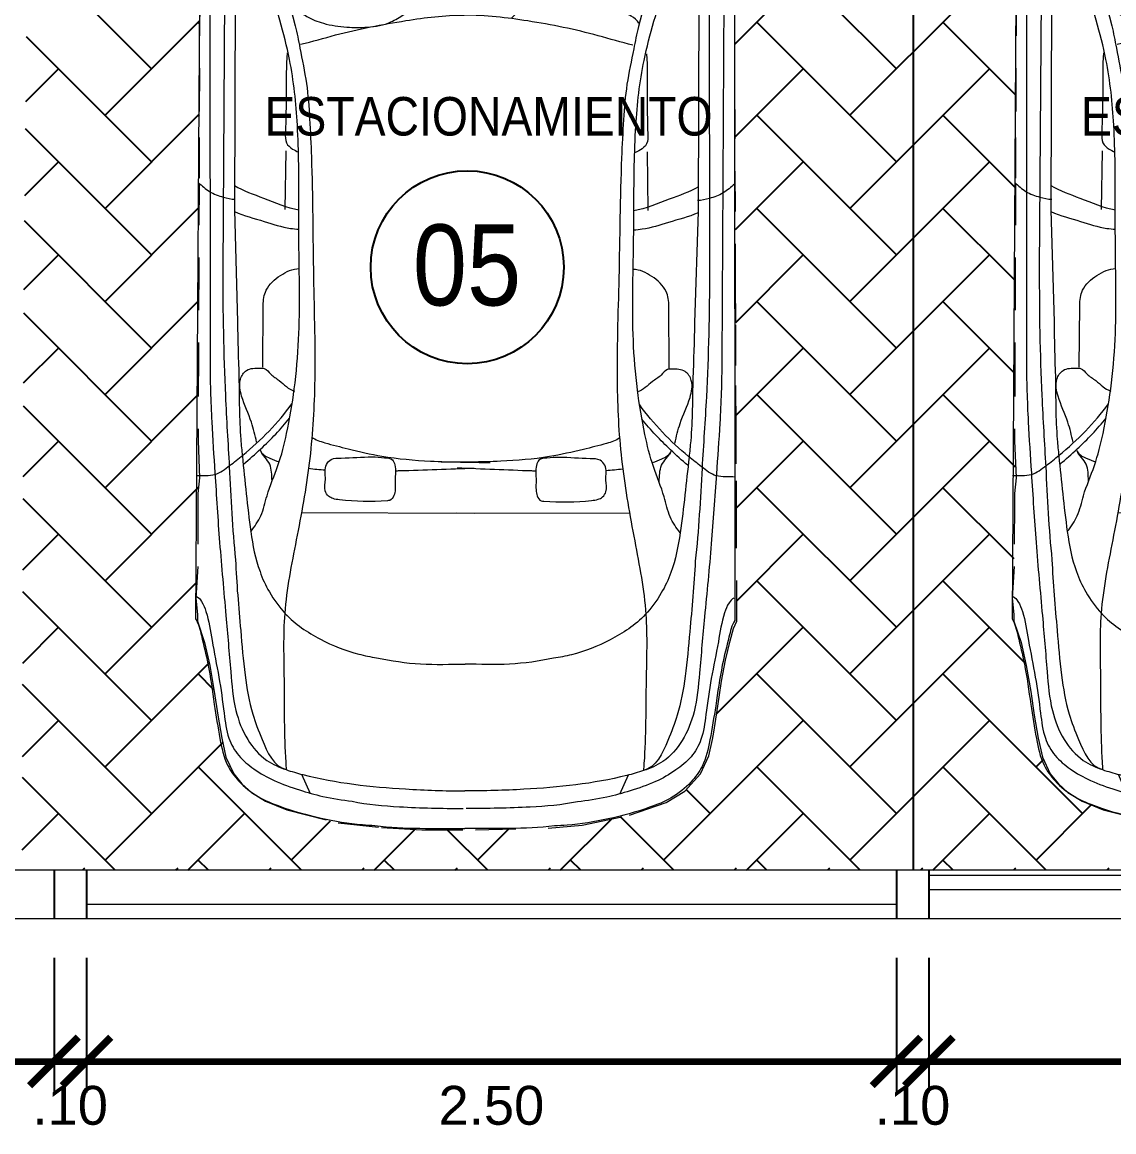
# Model space of a CAD drawing. Header units: millimetres. Extents: x 2204.1 to 2242.3, y 1175.1 to 1221.8.
# Drawn here: x 2224.195 to 2227.565, y 1188.831 to 1192.256 of the extents above; entities that cross this region are included whole.
import ezdxf
from ezdxf.enums import TextEntityAlignment as Align

# ---------------------------------------------------------------- set-up
doc = ezdxf.new("R2010")
doc.units = ezdxf.units.MM
doc.linetypes.add('HIDDEN2', pattern=[0.1875, 0.125, -0.0625])
for name, color, linetype, lineweight in [('01', 1, 'Continuous', 5), ('CLOSETS', 253, 'Continuous', 18), ('mobiliario', 2, 'Continuous', 18), ('pozos de luz', 4, 'Continuous', 5)]:
    doc.layers.add(name, color=color, linetype=linetype, lineweight=lineweight)
for name, color, linetype in [('04', 4, 'Continuous'), ('muros', 1, 'Continuous'), ('Textura LINEAS', 253, 'HIDDEN2')]:
    doc.layers.add(name, color=color, linetype=linetype)
doc.styles.add('ARVIM', font='framd.ttf', dxfattribs={"width": 0.9, "height": 0.2})
doc.styles.add('ROMAND', font='arial.ttf')
doc.dimstyles.new('ARVIM', dxfattribs={"dimscale": 0.12, "dimtxt": 1, "dimasz": 1.25, "dimexe": 0.8, "dimexo": 1, "dimtad": 2, "dimtih": 1, "dimtoh": 1, "dimzin": 4, "dimdsep": 46, "dimtxsty": 'ROMAND', "dimblk": 'ARCHTICK', "dimcen": 0, "dimdle": 1, "dimclrd": 1, "dimclre": 1, "dimclrt": 251, "dimadec": 0, "dimazin": 0, "dimtfac": 1, "dimtix": 1, "dimtmove": 0, "dimatfit": 3, "dimldrblk": 'ARCHTICK', "dimfxl": 1, "dimarcsym": 0})

# ---------------------------------------------------------------- blocks, each defined once
blk = doc.blocks.new('audi a4 p')
at = {"color": 0}
for p, q in [((-0.8495, 0.8592), (1.2533, 0.8665)), ((-0.864, 0.8261), (0.4209, 0.8224)), ((-0.8821, 0.7783), (0.1313, 0.7819)), ((-0.9255, 0.7452), (-0.0605, 0.7452)), ((-0.0605, 0.7452), (0.2978, 0.7341)), ((-1.2465, 0.7063), (-0.654, 0.5515)), ((0.4433, 0.6531), (0.2443, 0.6518)), ((-0.252, 0.5809), (-0.0633, 0.5835)), ((0.9108, 0.5278), (0.9108, -0.0304)), ((1.7514, 0.5246), (1.8134, 0.4971)), ((0.9108, -0.5278), (0.9108, 0.0304)), ((1.7514, -0.5246), (1.8134, -0.4971)), ((-1.2465, -0.7063), (-0.654, -0.5515)), ((-0.252, -0.5809), (-0.0633, -0.5835)), ((0.4433, -0.6531), (0.2443, -0.6518)), ((-0.9255, -0.7452), (-0.0605, -0.7452)), ((-0.0605, -0.7452), (0.2978, -0.7341)), ((-0.8821, -0.7783), (0.1313, -0.7819)), ((-0.864, -0.8261), (0.4209, -0.8224)), ((-0.8495, -0.8592), (1.2533, -0.8665))]:
    blk.add_line(p, q, dxfattribs=at)
for points, knots in [([(-0.1491, 0.8616), (-0.1389, 0.8499), (-0.1166, 0.8254), (-0.1026, 0.7842), (-0.0957, 0.7556), (-0.0959, 0.7427)], [1.808086, 1.808086, 1.808086, 1.808086, 2.918874, 4.131288, 5.10151, 5.10151, 5.10151, 5.10151]), ([(0.7927, 0.866), (0.791, 0.8458), (0.797, 0.8049), (0.7602, 0.7581), (0.6915, 0.6709), (0.6232, 0.6028), (0.5613, 0.5588)], [0, 0, 0, 0, 0.0597371, 0.1139981, 0.1672498, 0.3938869, 0.3938869, 0.3938869, 0.3938869]), ([(1.1815, 0.8634), (1.1847, 0.8567), (1.2004, 0.8437), (1.2477, 0.8252), (1.3308, 0.8133), (1.439, 0.7898), (1.5441, 0.7753), (1.6319, 0.7649), (1.6948, 0.7298), (1.7382, 0.6763), (1.776, 0.6104), (1.8014, 0.5342), (1.8258, 0.451), (1.8341, 0.3935), (1.838, 0.3618)], [0, 0, 0, 0, 0.0219205, 0.0572122, 0.1522539, 0.2718866, 0.3894011, 0.4710097, 0.5346344, 0.5986698, 0.6733118, 0.758696, 0.8351341, 0.9293726, 0.9293726, 0.9293726, 0.9293726]), ([(1.2533, 0.8665), (1.2693, 0.8564), (1.3191, 0.8448), (1.4094, 0.8219), (1.5212, 0.8071), (1.6299, 0.7894), (1.7168, 0.771), (1.7801, 0.7247), (1.8262, 0.6669), (1.8636, 0.5753), (1.894, 0.4633), (1.9118, 0.3601), (1.9146, 0.3017), (1.9155, 0.2882)], [0, 0, 0, 0, 0.056668, 0.14946, 0.28161, 0.392935, 0.481686, 0.542967, 0.622845, 0.69797, 0.833643, 0.965665, 1.00577, 1.00577, 1.00577, 1.00577]), ([(0.4209, 0.8224), (0.4872, 0.8222), (0.6083, 0.8179), (0.8036, 0.8042), (1.0114, 0.7909), (1.2243, 0.7703), (1.4042, 0.7547), (1.54, 0.7434), (1.6397, 0.7047), (1.708, 0.6461), (1.7367, 0.5787), (1.7779, 0.4319), (1.798, 0.2378), (1.8037, 0.0635), (1.8037, 0)], [0, 0, 0, 0, 0.198873, 0.363323, 0.587433, 0.823543, 1.004622, 1.129816, 1.230113, 1.320655, 1.388577, 1.443334, 1.771447, 1.958652, 1.958652, 1.958652, 1.958652]), ([(0.1313, 0.7819), (0.2661, 0.7819), (0.4773, 0.778), (0.7875, 0.7573), (0.9636, 0.7498), (1.0628, 0.7387)], [0, 0, 0, 0, 0.4042759, 0.6333827, 0.9326252, 0.9326252, 0.9326252, 0.9326252]), ([(0.9721, 0.6897), (0.9562, 0.6775), (0.9206, 0.6527), (0.8443, 0.6376), (0.7596, 0.5997), (0.644, 0.5716), (0.5088, 0.5488), (0.3031, 0.5312), (0.0626, 0.5395), (-0.1671, 0.5374), (-0.3629, 0.5435), (-0.5625, 0.5648), (-0.8317, 0.6525), (-1.0359, 0.7056), (-1.1563, 0.7374)], [0, 0, 0, 0, 0.05975, 0.126928, 0.230034, 0.336675, 0.482225, 0.641324, 0.954906, 1.203173, 1.330375, 1.542773, 1.802261, 2.175545, 2.175545, 2.175545, 2.175545]), ([(-0.1398, 0.7453), (-0.1223, 0.7165), (-0.0996, 0.6455), (-0.0685, 0.5775), (-0.0623, 0.5379)], [0, 0, 0, 0, 0.1000351, 0.2184418, 0.2184418, 0.2184418, 0.2184418]), ([(-0.0561, 0.745), (-0.0428, 0.7143), (-0.0272, 0.6537), (-0.0042, 0.5851), (-0.0005, 0.5472), (0, 0.538)], [0, 0, 0, 0, 2.528586, 4.711885, 5.408215, 5.408215, 5.408215, 5.408215]), ([(0.2978, 0.7341), (0.3572, 0.7339), (0.4833, 0.7274), (0.6276, 0.7286), (0.7927, 0.7108), (0.9345, 0.6972), (1.0594, 0.676), (1.1002, 0.6599)], [0, 0, 0, 0, 0.1783018, 0.3787173, 0.431954, 0.6762374, 0.8077184, 0.8077184, 0.8077184, 0.8077184]), ([(0.6843, 0.6718), (0.663, 0.677), (0.6122, 0.6887), (0.5499, 0.7196), (0.4887, 0.732), (0.4465, 0.7054), (0.4465, 0.6719), (0.4464, 0.6425), (0.4699, 0.6267), (0.4888, 0.5918), (0.5151, 0.5701), (0.5201, 0.551)], [0, 0, 0, 0, 0.0655106, 0.1550445, 0.2094604, 0.2438604, 0.287164, 0.3001388, 0.3275984, 0.3616951, 0.4200969, 0.4200969, 0.4200969, 0.4200969]), ([(0.7552, 0.7137), (0.7395, 0.6947), (0.693, 0.6434), (0.6428, 0.5939), (0.6076, 0.5661)], [0, 0, 0, 0, 1.868162, 5.271297, 5.271297, 5.271297, 5.271297]), ([(1.0628, 0.7387), (1.1386, 0.7357), (1.2624, 0.7234), (1.4276, 0.7099), (1.5478, 0.689), (1.6484, 0.6493), (1.7266, 0.6146), (1.7369, 0.5742)], [0, 0, 0, 0, 0.2277977, 0.3719478, 0.4996814, 0.5863441, 0.709615, 0.709615, 0.709615, 0.709615]), ([(0.2443, 0.6518), (0.2281, 0.6517), (0.1881, 0.6463), (0.1468, 0.5992), (0.1262, 0.5577), (0.1267, 0.5363)], [0, 0, 0, 0, 0.0486628, 0.1144515, 0.1777721, 0.1777721, 0.1777721, 0.1777721]), ([(0.7116, 0.6594), (0.7237, 0.6549), (0.736, 0.6315), (0.7446, 0.6091), (0.7479, 0.5992)], [0, 0, 0, 0, 0.983949, 1.771691, 1.771691, 1.771691, 1.771691]), ([(0.8083, 0.6219), (0.7905, 0.6234), (0.7521, 0.6214), (0.7277, 0.6524), (0.7116, 0.6594)], [0, 0, 0, 0, 0.0535488, 0.1060573, 0.1060573, 0.1060573, 0.1060573]), ([(1.1002, 0.6599), (1.1232, 0.6526), (1.1709, 0.629), (1.2528, 0.5714), (1.3203, 0.4695), (1.3613, 0.3665), (1.3735, 0.3037), (1.3765, 0.2843)], [0, 0, 0, 0, 0.0720749, 0.1581284, 0.2958089, 0.4262456, 0.4842292, 0.4842292, 0.4842292, 0.4842292]), ([(-0.654, 0.5515), (-0.6303, 0.5453), (-0.5683, 0.5342), (-0.4694, 0.5124), (-0.352, 0.5037), (-0.1449, 0.4936), (0.1408, 0.4931), (0.4689, 0.4808), (0.7523, 0.4976), (0.9949, 0.5425), (1.2253, 0.5883), (1.465, 0.5795), (1.6324, 0.5819), (1.7289, 0.5745), (1.7369, 0.5742)], [0, 0, 0, 0, 0.073325, 0.188896, 0.303039, 0.425821, 0.811242, 1.159737, 1.41058, 1.660623, 1.899627, 2.11145, 2.377727, 2.401703, 2.401703, 2.401703, 2.401703]), ([(-0.5666, 0.5771), (-0.5241, 0.5811), (-0.4371, 0.5785), (-0.3441, 0.5811), (-0.2767, 0.5835), (-0.2582, 0.561), (-0.2507, 0.5465), (-0.248, 0.5402)], [0, 0, 0, 0, 3.267856, 6.568708, 7.399663, 8.099385, 8.621705, 8.621705, 8.621705, 8.621705]), ([(-0.6654, 0.5528), (-0.6749, 0.5472), (-0.6928, 0.5238), (-0.7075, 0.4718), (-0.6961, 0.3601), (-0.6996, 0.2589), (-0.7009, 0.1651), (-0.687, 0.1489), (-0.6793, 0.1423)], [0, 0, 0, 0, 0.842998, 2.122875, 3.997599, 9.174838, 10.012722, 10.751336, 10.751336, 10.751336, 10.751336]), ([(-0.5943, 0.5339), (-0.6034, 0.4964), (-0.6368, 0.3857), (-0.6729, 0.205), (-0.6896, 0.0597), (-0.6896, -0.0089)], [0, 0, 0, 0, 0.1139079, 0.3411539, 0.543502, 0.543502, 0.543502, 0.543502]), ([(0.6677, 0.4949), (0.677, 0.4828), (0.6893, 0.4424), (0.7081, 0.3673), (0.7341, 0.2545), (0.7467, 0.1012), (0.7474, -0.0151), (0.7478, -0.079)], [0, 0, 0, 0, 0.0451009, 0.1211996, 0.2308505, 0.385263, 0.5739042, 0.5739042, 0.5739042, 0.5739042]), ([(0.731, 0.3011), (0.731, 0.334), (0.7358, 0.3761), (0.7345, 0.4305), (0.7624, 0.4556), (0.8001, 0.4473), (0.8355, 0.4559), (0.8582, 0.4423), (0.8669, 0.4245), (0.8749, 0.3609), (0.8757, 0.301), (0.8709, 0.2388), (0.8551, 0.2286), (0.8321, 0.2252), (0.7988, 0.2275), (0.7673, 0.2233), (0.735, 0.2342), (0.7335, 0.2669), (0.731, 0.2875), (0.731, 0.3011)], [0, 0, 0, 0, 0.0969044, 0.1295913, 0.1506192, 0.1985921, 0.2360698, 0.2557908, 0.2719711, 0.2929882, 0.44406, 0.4519132, 0.4720918, 0.4918599, 0.5228758, 0.5707096, 0.5892096, 0.6145759, 0.654681, 0.654681, 0.654681, 0.654681]), ([(1.838, 0.3618), (1.8481, 0.3119), (1.8577, 0.1924), (1.8602, 0.0731), (1.8602, 0.0046)], [0, 0, 0, 0, 0.1502861, 0.3522699, 0.3522699, 0.3522699, 0.3522699]), ([(1.3765, 0.2843), (1.3861, 0.2377), (1.4005, 0.143), (1.3966, 0.0476), (1.3959, 0)], [0, 0, 0, 0, 0.140379, 0.2808468, 0.2808468, 0.2808468, 0.2808468]), ([(0.7753, 0.2256), (0.7752, 0.2214), (0.7726, 0.1372), (0.7693, 0.0529), (0.7662, -0.0272)], [11.235438, 11.235438, 11.235438, 11.235438, 11.552536, 17.586883, 17.586883, 17.586883, 17.586883]), ([(0.6677, -0.4949), (0.677, -0.4828), (0.6893, -0.4424), (0.7081, -0.3673), (0.7341, -0.2545), (0.7467, -0.1012), (0.7474, 0.0151), (0.7478, 0.079)], [0, 0, 0, 0, 0.0451009, 0.1211996, 0.2308505, 0.385263, 0.5739042, 0.5739042, 0.5739042, 0.5739042]), ([(0.4209, -0.8224), (0.4872, -0.8222), (0.6083, -0.8179), (0.8036, -0.8042), (1.0114, -0.7909), (1.2243, -0.7703), (1.4042, -0.7547), (1.54, -0.7434), (1.6397, -0.7047), (1.708, -0.6461), (1.7367, -0.5787), (1.7779, -0.4319), (1.798, -0.2378), (1.8037, -0.0635), (1.8037, 0)], [0, 0, 0, 0, 0.198873, 0.363323, 0.587433, 0.823543, 1.004622, 1.129816, 1.230113, 1.320655, 1.388577, 1.443334, 1.771447, 1.958652, 1.958652, 1.958652, 1.958652]), ([(0.7753, -0.2256), (0.7752, -0.2214), (0.7726, -0.1372), (0.7693, -0.0529), (0.7662, 0.0272)], [11.235438, 11.235438, 11.235438, 11.235438, 11.552536, 17.586883, 17.586883, 17.586883, 17.586883]), ([(1.3765, -0.2843), (1.3861, -0.2377), (1.4005, -0.143), (1.3966, -0.0476), (1.3959, 0)], [0, 0, 0, 0, 0.140379, 0.2808468, 0.2808468, 0.2808468, 0.2808468]), ([(-0.5943, -0.5339), (-0.6034, -0.4964), (-0.637, -0.3858), (-0.6709, -0.2107), (-0.6896, -0.0716), (-0.6896, -0.0089)], [0, 0, 0, 0, 0.1139079, 0.3411539, 0.5260188, 0.5260188, 0.5260188, 0.5260188]), ([(1.838, -0.3618), (1.8481, -0.3119), (1.8577, -0.1924), (1.8602, -0.0731), (1.8602, -0.0046)], [0, 0, 0, 0, 0.1502861, 0.3522699, 0.3522699, 0.3522699, 0.3522699]), ([(-0.8237, -0.2885), (-0.8261, -0.3017), (-0.8143, -0.2291), (-0.7974, -0.2089), (-0.7717, -0.1732), (-0.7424, -0.1637), (-0.7108, -0.1695), (-0.6898, -0.2049), (-0.6593, -0.2508), (-0.6482, -0.3162), (-0.6487, -0.3891), (-0.6581, -0.4558), (-0.6789, -0.5106), (-0.7046, -0.5443), (-0.7325, -0.5553), (-0.753, -0.5507), (-0.7716, -0.5441), (-0.7859, -0.5231), (-0.8109, -0.4874), (-0.8259, -0.4076), (-0.8351, -0.3761), (-0.8214, -0.2758), (-0.8237, -0.2885)], [0, 0, 0, 0, 0.03969, 0.089634, 0.13125, 0.1542862, 0.1797268, 0.2207266, 0.2680991, 0.3447665, 0.4095645, 0.4843001, 0.541515, 0.5817687, 0.6060665, 0.6262474, 0.6436722, 0.6634686, 0.6988791, 0.7758465, 0.8696394, 0.907731, 0.907731, 0.907731, 0.907731]), ([(0.731, -0.3011), (0.731, -0.334), (0.7358, -0.3761), (0.7345, -0.4305), (0.7624, -0.4556), (0.8001, -0.4473), (0.8355, -0.4559), (0.8582, -0.4423), (0.8669, -0.4245), (0.8749, -0.3609), (0.8757, -0.301), (0.8709, -0.2388), (0.8551, -0.2286), (0.8321, -0.2252), (0.7988, -0.2275), (0.7673, -0.2233), (0.735, -0.2342), (0.7335, -0.2669), (0.731, -0.2875), (0.731, -0.3011)], [0, 0, 0, 0, 0.0969044, 0.1295913, 0.1506192, 0.1985921, 0.2360698, 0.2557908, 0.2719711, 0.2929882, 0.44406, 0.4519132, 0.4720918, 0.4918599, 0.5228758, 0.5707096, 0.5892096, 0.6145759, 0.654681, 0.654681, 0.654681, 0.654681]), ([(1.1002, -0.6599), (1.1232, -0.6526), (1.1709, -0.629), (1.2528, -0.5714), (1.3203, -0.4695), (1.3613, -0.3665), (1.3735, -0.3037), (1.3765, -0.2843)], [0, 0, 0, 0, 0.0720749, 0.1581284, 0.2958089, 0.4262456, 0.4842292, 0.4842292, 0.4842292, 0.4842292]), ([(1.2533, -0.8665), (1.2693, -0.8564), (1.3191, -0.8448), (1.4094, -0.8219), (1.5212, -0.8071), (1.6299, -0.7894), (1.7168, -0.771), (1.7801, -0.7247), (1.8262, -0.6669), (1.8636, -0.5753), (1.894, -0.4633), (1.9118, -0.3601), (1.9146, -0.3017), (1.9155, -0.2882)], [0, 0, 0, 0, 0.056668, 0.14946, 0.28161, 0.392935, 0.481686, 0.542967, 0.622845, 0.69797, 0.833643, 0.965665, 1.00577, 1.00577, 1.00577, 1.00577]), ([(1.1815, -0.8634), (1.1847, -0.8567), (1.2004, -0.8437), (1.2477, -0.8252), (1.3308, -0.8133), (1.439, -0.7898), (1.5441, -0.7753), (1.6319, -0.7649), (1.6948, -0.7298), (1.7382, -0.6763), (1.776, -0.6104), (1.8014, -0.5342), (1.8258, -0.451), (1.8341, -0.3935), (1.838, -0.3618)], [0, 0, 0, 0, 0.0219205, 0.0572122, 0.1522539, 0.2718866, 0.3894011, 0.4710097, 0.5346344, 0.5986698, 0.6733118, 0.758696, 0.8351341, 0.9293726, 0.9293726, 0.9293726, 0.9293726]), ([(-0.654, -0.5515), (-0.6303, -0.5453), (-0.5683, -0.5342), (-0.4694, -0.5124), (-0.352, -0.5037), (-0.1449, -0.4936), (0.1408, -0.4931), (0.4689, -0.4808), (0.7523, -0.4976), (0.9949, -0.5425), (1.2253, -0.5883), (1.465, -0.5795), (1.6324, -0.5819), (1.7289, -0.5745), (1.7369, -0.5742)], [0, 0, 0, 0, 0.073325, 0.188896, 0.303039, 0.425821, 0.811242, 1.159737, 1.41058, 1.660623, 1.899627, 2.11145, 2.377727, 2.401703, 2.401703, 2.401703, 2.401703]), ([(0.9721, -0.6897), (0.9562, -0.6775), (0.9206, -0.6527), (0.8443, -0.6376), (0.7596, -0.5997), (0.644, -0.5716), (0.5088, -0.5488), (0.3031, -0.5312), (0.0626, -0.5395), (-0.1671, -0.5374), (-0.3629, -0.5435), (-0.5625, -0.5648), (-0.8317, -0.6525), (-1.0359, -0.7056), (-1.1563, -0.7374)], [0, 0, 0, 0, 0.05975, 0.126928, 0.230034, 0.336675, 0.482225, 0.641324, 0.954906, 1.203173, 1.330375, 1.542773, 1.802261, 2.175545, 2.175545, 2.175545, 2.175545]), ([(-0.5666, -0.5771), (-0.5241, -0.5811), (-0.4371, -0.5785), (-0.3441, -0.5811), (-0.2767, -0.5835), (-0.2582, -0.561), (-0.2507, -0.5465), (-0.248, -0.5402)], [0, 0, 0, 0, 3.267856, 6.568708, 7.399663, 8.099385, 8.621705, 8.621705, 8.621705, 8.621705]), ([(-0.1398, -0.7453), (-0.1223, -0.7165), (-0.0996, -0.6455), (-0.0685, -0.5775), (-0.0623, -0.5379)], [0, 0, 0, 0, 0.1000351, 0.2184418, 0.2184418, 0.2184418, 0.2184418]), ([(-0.0561, -0.745), (-0.0428, -0.7143), (-0.0272, -0.6537), (-0.0042, -0.5851), (-0.0005, -0.5472), (0, -0.538)], [0, 0, 0, 0, 2.528586, 4.711885, 5.408215, 5.408215, 5.408215, 5.408215]), ([(0.2443, -0.6518), (0.2281, -0.6517), (0.1881, -0.6463), (0.1468, -0.5992), (0.1262, -0.5577), (0.1267, -0.5363)], [0, 0, 0, 0, 0.0486628, 0.1144515, 0.1777721, 0.1777721, 0.1777721, 0.1777721]), ([(0.6843, -0.6718), (0.663, -0.677), (0.6122, -0.6887), (0.5499, -0.7196), (0.4887, -0.732), (0.4465, -0.7054), (0.4465, -0.6719), (0.4464, -0.6425), (0.4699, -0.6267), (0.4888, -0.5918), (0.5151, -0.5701), (0.5201, -0.551)], [0, 0, 0, 0, 0.0655106, 0.1550445, 0.2094604, 0.2438604, 0.287164, 0.3001388, 0.3275984, 0.3616951, 0.4200969, 0.4200969, 0.4200969, 0.4200969]), ([(0.7927, -0.866), (0.791, -0.8458), (0.797, -0.8049), (0.7602, -0.7581), (0.6915, -0.6709), (0.6232, -0.6028), (0.5613, -0.5588)], [0, 0, 0, 0, 0.0597371, 0.1139981, 0.1672498, 0.3938869, 0.3938869, 0.3938869, 0.3938869]), ([(0.7552, -0.7137), (0.7395, -0.6947), (0.693, -0.6434), (0.6428, -0.5939), (0.6076, -0.5661)], [0, 0, 0, 0, 1.868162, 5.271297, 5.271297, 5.271297, 5.271297]), ([(0.7116, -0.6594), (0.7237, -0.6549), (0.736, -0.6315), (0.7446, -0.6091), (0.7479, -0.5992)], [0, 0, 0, 0, 0.983949, 1.771691, 1.771691, 1.771691, 1.771691]), ([(1.0628, -0.7387), (1.1386, -0.7357), (1.2624, -0.7234), (1.4276, -0.7099), (1.5478, -0.689), (1.6484, -0.6493), (1.7266, -0.6146), (1.7369, -0.5742)], [0, 0, 0, 0, 0.2277977, 0.3719478, 0.4996814, 0.5863441, 0.709615, 0.709615, 0.709615, 0.709615]), ([(0.8083, -0.6219), (0.7905, -0.6234), (0.7521, -0.6214), (0.7277, -0.6524), (0.7116, -0.6594)], [0, 0, 0, 0, 0.0535488, 0.1060573, 0.1060573, 0.1060573, 0.1060573]), ([(0.2978, -0.7341), (0.3572, -0.7339), (0.4833, -0.7274), (0.6276, -0.7286), (0.7927, -0.7108), (0.9345, -0.6972), (1.0594, -0.676), (1.1002, -0.6599)], [0, 0, 0, 0, 0.1783018, 0.3787173, 0.431954, 0.6762374, 0.8077184, 0.8077184, 0.8077184, 0.8077184]), ([(-0.1491, -0.8616), (-0.1389, -0.8499), (-0.1166, -0.8254), (-0.1026, -0.7842), (-0.0957, -0.7556), (-0.0959, -0.7427)], [1.808086, 1.808086, 1.808086, 1.808086, 2.918874, 4.131288, 5.10151, 5.10151, 5.10151, 5.10151]), ([(0.1313, -0.7819), (0.2661, -0.7819), (0.4773, -0.778), (0.7875, -0.7573), (0.9636, -0.7498), (1.0628, -0.7387)], [0, 0, 0, 0, 0.4042759, 0.6333827, 0.9326252, 0.9326252, 0.9326252, 0.9326252])]:
    blk.add_open_spline(points, degree=3, knots=knots, dxfattribs=at)
for points in [[(0.768, 0.5048), (0.7704, 0.487), (0.7721, 0.4691), (0.7734, 0.4511)], [(1.9155, 0.2882), (1.9272, 0.1928), (1.9241, 0.0961), (1.9241, 0)], [(1.9155, -0.2882), (1.9272, -0.1928), (1.9241, -0.0961), (1.9241, 0)], [(0.768, -0.5048), (0.7704, -0.487), (0.7721, -0.4691), (0.7734, -0.4511)]]:
    blk.add_open_spline(points, degree=3, dxfattribs=at)
blk = doc.blocks.new('_ARCHTICK')
at = {"color": 0, "linetype": 'ByBlock', "const_width": 0.15}
blk.add_lwpolyline([(-0.5, -0.5), (0.5, 0.5)], dxfattribs=at)
blk = doc.blocks.new('*D46')
at = {"layer": 'DEFPOINTS', "color": 0, "transparency": 16777216}
for p in [(2210.8453, 1189.6758), (2234.8453, 1189.6758), (2234.8453, 1187.9452)]:
    blk.add_point(p, dxfattribs=at)
at = {"layer": 'muros', "color": 1, "lineweight": -2, "transparency": 16777216}
for p, q in [((2210.7253, 1187.9452), (2234.9653, 1187.9452)), ((2210.8453, 1187.9572), (2210.8453, 1187.8492)), ((2234.8453, 1187.9572), (2234.8453, 1187.8492))]:
    blk.add_line(p, q, dxfattribs=at)
at = {"layer": 'muros', "color": 1, "lineweight": -2, "transparency": 16777216, "xscale": 0.15, "yscale": 0.15, "zscale": 0.15, "rotation": 180}
blk.add_blockref('_ARCHTICK', (2210.8453, 1187.9452), dxfattribs=at)
at = {"layer": 'muros', "color": 1, "lineweight": -2, "transparency": 16777216, "xscale": 0.15, "yscale": 0.15, "zscale": 0.15}
blk.add_blockref('_ARCHTICK', (2234.8453, 1187.9452), dxfattribs=at)
at = {"layer": 'muros', "color": 251, "lineweight": 200, "transparency": 16777216, "insert": (2222.8453, 1187.809), "char_height": 0.12, "attachment_point": 5, "style": 'ROMAND'}
blk.add_mtext('24.00', dxfattribs=at)
blk = doc.blocks.new('*D141')
at = {"layer": 'DEFPOINTS', "color": 0, "transparency": 16777216}
for p in [(2222.8451, 1189.6758), (2224.2936, 1189.6758), (2224.2936, 1189.0485)]:
    blk.add_point(p, dxfattribs=at)
at = {"layer": 'muros', "color": 1, "lineweight": -2, "transparency": 16777216}
for p, q in [((2222.8451, 1189.0605), (2222.8451, 1188.9525)), ((2224.2936, 1189.0605), (2224.2936, 1188.9525)), ((2222.7251, 1189.0485), (2224.4136, 1189.0485))]:
    blk.add_line(p, q, dxfattribs=at)
at = {"layer": 'muros', "color": 1, "lineweight": -2, "transparency": 16777216, "xscale": 0.15, "yscale": 0.15, "zscale": 0.15, "rotation": 180}
blk.add_blockref('_ARCHTICK', (2222.8451, 1189.0485), dxfattribs=at)
at = {"layer": 'muros', "color": 1, "lineweight": -2, "transparency": 16777216, "xscale": 0.15, "yscale": 0.15, "zscale": 0.15}
blk.add_blockref('_ARCHTICK', (2224.2936, 1189.0485), dxfattribs=at)
at = {"layer": 'muros', "color": 251, "lineweight": 200, "transparency": 16777216, "insert": (2223.5694, 1188.9122), "char_height": 0.12, "attachment_point": 5, "style": 'ROMAND'}
blk.add_mtext('1.45', dxfattribs=at)
blk = doc.blocks.new('*D142')
at = {"layer": 'DEFPOINTS', "color": 0, "transparency": 16777216}
for p in [(2224.2936, 1189.4885), (2224.3936, 1189.4885), (2224.3936, 1189.0485)]:
    blk.add_point(p, dxfattribs=at)
at = {"layer": 'muros', "color": 1, "lineweight": -2, "transparency": 16777216}
for p, q in [((2224.2936, 1189.3685), (2224.2936, 1188.9525)), ((2224.3936, 1189.3685), (2224.3936, 1188.9525)), ((2224.2936, 1189.0485), (2224.1436, 1189.0485)), ((2224.2936, 1189.0485), (2224.3936, 1189.0485)), ((2224.3936, 1189.0485), (2224.5436, 1189.0485))]:
    blk.add_line(p, q, dxfattribs=at)
at = {"layer": 'muros', "color": 1, "lineweight": -2, "transparency": 16777216, "xscale": 0.15, "yscale": 0.15, "zscale": 0.15}
blk.add_blockref('_ARCHTICK', (2224.2936, 1189.0485), dxfattribs=at)
at = {"layer": 'muros', "color": 1, "lineweight": -2, "transparency": 16777216, "xscale": 0.15, "yscale": 0.15, "zscale": 0.15, "rotation": 180}
blk.add_blockref('_ARCHTICK', (2224.3936, 1189.0485), dxfattribs=at)
at = {"layer": 'muros', "color": 251, "lineweight": 200, "transparency": 16777216, "insert": (2224.3436, 1188.9122), "char_height": 0.12, "attachment_point": 5, "style": 'ROMAND'}
blk.add_mtext('.10', dxfattribs=at)
blk = doc.blocks.new('*D143')
at = {"layer": 'DEFPOINTS', "color": 0, "transparency": 16777216}
for p in [(2224.3936, 1189.4885), (2226.8936, 1189.4885), (2226.8936, 1189.0485)]:
    blk.add_point(p, dxfattribs=at)
at = {"layer": 'muros', "color": 1, "lineweight": -2, "transparency": 16777216}
for p, q in [((2224.3936, 1189.3685), (2224.3936, 1188.9525)), ((2226.8936, 1189.3685), (2226.8936, 1188.9525)), ((2224.2736, 1189.0485), (2227.0136, 1189.0485))]:
    blk.add_line(p, q, dxfattribs=at)
at = {"layer": 'muros', "color": 1, "lineweight": -2, "transparency": 16777216, "xscale": 0.15, "yscale": 0.15, "zscale": 0.15, "rotation": 180}
blk.add_blockref('_ARCHTICK', (2224.3936, 1189.0485), dxfattribs=at)
at = {"layer": 'muros', "color": 1, "lineweight": -2, "transparency": 16777216, "xscale": 0.15, "yscale": 0.15, "zscale": 0.15}
blk.add_blockref('_ARCHTICK', (2226.8936, 1189.0485), dxfattribs=at)
at = {"layer": 'muros', "color": 251, "lineweight": 200, "transparency": 16777216, "insert": (2225.6436, 1188.9122), "char_height": 0.12, "attachment_point": 5, "style": 'ROMAND'}
blk.add_mtext('2.50', dxfattribs=at)
blk = doc.blocks.new('*D375')
at = {"layer": 'DEFPOINTS', "color": 0, "transparency": 16777216}
for p in [(2226.8936, 1189.4885), (2226.9936, 1189.4885), (2226.9936, 1189.0485)]:
    blk.add_point(p, dxfattribs=at)
at = {"layer": 'muros', "color": 1, "lineweight": -2, "transparency": 16777216}
for p, q in [((2226.8936, 1189.0605), (2226.8936, 1188.9525)), ((2226.9936, 1189.0605), (2226.9936, 1188.9525)), ((2226.8936, 1189.0485), (2226.7436, 1189.0485)), ((2226.8936, 1189.0485), (2226.9936, 1189.0485)), ((2226.9936, 1189.0485), (2227.1436, 1189.0485))]:
    blk.add_line(p, q, dxfattribs=at)
at = {"layer": 'muros', "color": 1, "lineweight": -2, "transparency": 16777216, "xscale": 0.15, "yscale": 0.15, "zscale": 0.15}
blk.add_blockref('_ARCHTICK', (2226.8936, 1189.0485), dxfattribs=at)
at = {"layer": 'muros', "color": 1, "lineweight": -2, "transparency": 16777216, "xscale": 0.15, "yscale": 0.15, "zscale": 0.15, "rotation": 180}
blk.add_blockref('_ARCHTICK', (2226.9936, 1189.0485), dxfattribs=at)
at = {"layer": 'muros', "color": 251, "lineweight": 200, "transparency": 16777216, "insert": (2226.9436, 1188.9122), "char_height": 0.12, "attachment_point": 5, "style": 'ROMAND'}
blk.add_mtext('.10', dxfattribs=at)
blk = doc.blocks.new('*D144')
at = {"layer": 'DEFPOINTS', "color": 0, "transparency": 16777216}
for p in [(2226.9936, 1189.4885), (2229.4936, 1189.4885), (2229.4936, 1189.0485)]:
    blk.add_point(p, dxfattribs=at)
at = {"layer": 'muros', "color": 1, "lineweight": -2, "transparency": 16777216}
for p, q in [((2226.9936, 1189.3685), (2226.9936, 1188.9525)), ((2229.4936, 1189.3685), (2229.4936, 1188.9525)), ((2226.8736, 1189.0485), (2229.6136, 1189.0485))]:
    blk.add_line(p, q, dxfattribs=at)
at = {"layer": 'muros', "color": 1, "lineweight": -2, "transparency": 16777216, "xscale": 0.15, "yscale": 0.15, "zscale": 0.15, "rotation": 180}
blk.add_blockref('_ARCHTICK', (2226.9936, 1189.0485), dxfattribs=at)
at = {"layer": 'muros', "color": 1, "lineweight": -2, "transparency": 16777216, "xscale": 0.15, "yscale": 0.15, "zscale": 0.15}
blk.add_blockref('_ARCHTICK', (2229.4936, 1189.0485), dxfattribs=at)
at = {"layer": 'muros', "color": 251, "lineweight": 200, "transparency": 16777216, "insert": (2228.2436, 1188.9122), "char_height": 0.12, "attachment_point": 5, "style": 'ROMAND'}
blk.add_mtext('2.50', dxfattribs=at)

msp = doc.modelspace()

# ---------------------------------------------------------------- linework, layer by layer
at = {"layer": '01', "linetype": 'HIDDEN2'}
for points in [[(2224.7432, 1192.3396), (2224.7424, 1192.1056), (2224.7417, 1191.9002), (2224.7412, 1191.7547), (2224.7403, 1191.4929), (2224.7393, 1191.226), (2224.7384, 1190.9643), (2224.743, 1190.8504), (2224.7378, 1190.8015), (2224.7377, 1190.7703), (2224.737, 1190.5759), (2224.7309, 1190.4788), (2224.7365, 1190.428), (2224.7365, 1190.4076), (2224.7582, 1190.3416), (2224.7746, 1190.2708), (2224.7883, 1190.1904), (2224.7991, 1190.1178), (2224.8113, 1190.046), (2224.8244, 1189.988), (2224.8486, 1189.936), (2224.8734, 1189.9052), (2224.9031, 1189.8786), (2224.9465, 1189.8515), (2225.0121, 1189.825), (2225.1709, 1189.7848), (2225.3039, 1189.7702), (2225.4302, 1189.7632), (2225.5945, 1189.7632), (2225.8188, 1189.7686), (2225.924, 1189.7781), (2226.0703, 1189.8082), (2226.1833, 1189.8477), (2226.2404, 1189.8833), (2226.2889, 1189.936), (2226.3144, 1189.9923), (2226.3255, 1190.0421), (2226.3297, 1190.0651), (2226.3427, 1190.1452), (2226.3542, 1190.2224), (2226.3665, 1190.2872), (2226.3807, 1190.3472), (2226.3906, 1190.385), (2226.4011, 1190.4076), (2226.4, 1190.7155), (2226.3994, 1190.8927), (2226.399, 1191.0099), (2226.3983, 1191.1968), (2226.3979, 1191.3309), (2226.3974, 1191.4468), (2226.3958, 1191.9253), (2226.3951, 1192.1302), (2226.3949, 1192.1882), (2226.3945, 1192.2989)], [(2227.2632, 1192.3396), (2227.2624, 1192.1056), (2227.2617, 1191.9002), (2227.2612, 1191.7547), (2227.2603, 1191.4929), (2227.2593, 1191.226), (2227.2584, 1190.9643), (2227.263, 1190.8504), (2227.2578, 1190.8015), (2227.2577, 1190.7703), (2227.2571, 1190.5759), (2227.2509, 1190.4788), (2227.2565, 1190.428), (2227.2565, 1190.4076), (2227.2783, 1190.3416), (2227.2946, 1190.2708), (2227.3083, 1190.1904), (2227.3191, 1190.1178), (2227.3313, 1190.046), (2227.3444, 1189.988), (2227.3686, 1189.936), (2227.3935, 1189.9052), (2227.4231, 1189.8786), (2227.4665, 1189.8515), (2227.5322, 1189.825), (2227.6909, 1189.7848)]]:
    msp.add_lwpolyline(points, dxfattribs=at)
at = {"layer": '04', "ltscale": 8}
msp.add_circle((2225.5689, 1191.5), 0.2979, dxfattribs=at)
at = {"layer": 'CLOSETS'}
for p, q in [((2234.6936, 1189.6385), (2222.8454, 1189.6386)), ((2234.6941, 1189.4885), (2222.8451, 1189.4885))]:
    msp.add_line(p, q, dxfattribs=at)
for points in [[(2229.4936, 1189.5786), (2226.9936, 1189.5786), (2226.9936, 1189.6236), (2229.4936, 1189.6236)], [(2226.8936, 1189.4885), (2224.3936, 1189.4885), (2224.3936, 1189.5335), (2226.8936, 1189.5335)]]:
    msp.add_lwpolyline(points, close=True, dxfattribs=at)
at = {"layer": 'muros'}
for p, q in [((2224.2936, 1189.6385), (2224.2936, 1189.4885)), ((2224.3936, 1189.6385), (2224.3936, 1189.4885)), ((2226.8936, 1189.6385), (2226.8936, 1189.4885)), ((2226.9936, 1189.6385), (2226.9936, 1189.4885))]:
    msp.add_line(p, q, dxfattribs=at)
at = {"layer": 'muros', "lineweight": 200}
msp.add_line((2210.8453, 1189.0485), (2234.8453, 1189.0485), dxfattribs=at)
at = {"layer": 'Textura LINEAS', "color": 8, "linetype": 'Continuous', "ltscale": 8}
for p, q in [((2226.9459, 1189.6385), (2226.9459, 1194.4879)), ((2226.8936, 1192.1128), (2226.4625, 1192.5438)), ((2224.5946, 1192.1128), (2224.2071, 1192.5003)), ((2226.3949, 1192.1888), (2226.6062, 1192.4002)), ((2226.7499, 1191.9691), (2227.181, 1192.4002)), ((2224.451, 1191.9691), (2224.7429, 1192.2611)), ((2224.7429, 1192.2519), (2224.7383, 1192.2565)), ((2226.8936, 1191.8254), (2226.4625, 1192.2565)), ((2227.2621, 1192.0316), (2227.0373, 1192.2565)), ((2224.5946, 1191.8254), (2224.2083, 1192.2118)), ((2224.2062, 1192.0118), (2224.3073, 1192.1128)), ((2226.3959, 1191.9024), (2226.6062, 1192.1128)), ((2226.7499, 1191.6817), (2227.181, 1192.1128)), ((2224.451, 1191.6817), (2224.7419, 1191.9727)), ((2224.7419, 1191.9655), (2224.7383, 1191.9691)), ((2226.8936, 1191.5381), (2226.4625, 1191.9691)), ((2227.2611, 1191.7452), (2227.0373, 1191.9691)), ((2224.5946, 1191.5381), (2224.2054, 1191.9273)), ((2224.2033, 1191.7214), (2224.3073, 1191.8254)), ((2226.3969, 1191.6161), (2226.6062, 1191.8254)), ((2226.7499, 1191.3944), (2227.181, 1191.8254)), ((2224.451, 1191.3944), (2224.7409, 1191.6843)), ((2224.7409, 1191.6792), (2224.7383, 1191.6817)), ((2226.8936, 1191.2507), (2226.4625, 1191.6817)), ((2227.2601, 1191.4589), (2227.0373, 1191.6817)), ((2224.5946, 1191.2507), (2224.2025, 1191.6429)), ((2224.2003, 1191.4311), (2224.3073, 1191.5381)), ((2226.3979, 1191.3297), (2226.6062, 1191.5381)), ((2226.7499, 1191.107), (2227.181, 1191.5381)), ((2224.451, 1191.107), (2224.7399, 1191.396)), ((2224.7399, 1191.3928), (2224.7383, 1191.3944)), ((2226.8936, 1190.9633), (2226.4625, 1191.3944)), ((2227.2591, 1191.1725), (2227.0373, 1191.3944)), ((2224.5946, 1190.9633), (2224.2, 1191.358)), ((2224.1994, 1191.1428), (2224.3073, 1191.2507)), ((2226.3989, 1191.0433), (2226.6062, 1191.2507)), ((2226.7499, 1190.8196), (2227.181, 1191.2507)), ((2224.451, 1190.8196), (2224.7389, 1191.1076)), ((2224.7389, 1191.1064), (2224.7383, 1191.107)), ((2226.8936, 1190.676), (2226.4625, 1191.107)), ((2227.2617, 1190.8826), (2227.0373, 1191.107)), ((2224.5946, 1190.676), (2224.1992, 1191.0714)), ((2224.1986, 1190.8546), (2224.3073, 1190.9633)), ((2226.3999, 1190.757), (2226.6062, 1190.9633)), ((2226.7499, 1190.5323), (2227.181, 1190.9633)), ((2224.451, 1190.5323), (2224.7399, 1190.8212)), ((2226.8936, 1190.3886), (2226.4625, 1190.8196)), ((2227.2571, 1190.5998), (2227.0373, 1190.8196)), ((2224.5946, 1190.3886), (2224.1984, 1190.7848)), ((2224.1978, 1190.5665), (2224.3073, 1190.676)), ((2226.4009, 1190.4706), (2226.6062, 1190.676)), ((2226.7499, 1190.2449), (2227.181, 1190.676)), ((2226.8936, 1190.1012), (2226.4625, 1190.5323)), ((2227.2934, 1190.2762), (2227.0373, 1190.5323)), ((2224.5946, 1190.1012), (2224.1976, 1190.4983)), ((2224.451, 1190.2449), (2224.734, 1190.5279)), ((2224.197, 1190.2783), (2224.3073, 1190.3886)), ((2226.3388, 1190.1211), (2226.6062, 1190.3886)), ((2226.7499, 1189.9575), (2227.181, 1190.3886)), ((2224.451, 1189.9575), (2224.7726, 1190.2792)), ((2224.7873, 1190.1959), (2224.7383, 1190.2449)), ((2226.8936, 1189.8139), (2226.4625, 1190.2449)), ((2227.4683, 1189.8139), (2227.0373, 1190.2449)), ((2224.5946, 1189.8139), (2224.1968, 1190.2117)), ((2224.1962, 1189.9902), (2224.3073, 1190.1012)), ((2226.1752, 1189.6702), (2226.6062, 1190.1012)), ((2226.7499, 1189.6702), (2227.181, 1190.1012)), ((2224.451, 1189.6702), (2224.8142, 1190.0334)), ((2225.0574, 1189.6385), (2224.7383, 1189.9575)), ((2226.7816, 1189.6385), (2226.4625, 1189.9575)), ((2227.3563, 1189.6385), (2227.0373, 1189.9575)), ((2227.3246, 1189.9575), (2227.3478, 1189.9807)), ((2224.4827, 1189.6385), (2224.196, 1189.9251)), ((2226.3189, 1189.8139), (2226.2447, 1189.888)), ((2224.1954, 1189.702), (2224.3073, 1189.8139)), ((2224.7066, 1189.6385), (2224.882, 1189.8139)), ((2226.4308, 1189.6385), (2226.6062, 1189.8139)), ((2227.0056, 1189.6385), (2227.181, 1189.8139)), ((2227.3246, 1189.6702), (2227.4946, 1189.8401)), ((2225.0257, 1189.6702), (2225.1465, 1189.7909)), ((2225.8561, 1189.6385), (2226.0143, 1189.7967)), ((2226.2069, 1189.6385), (2226.0428, 1189.8025)), ((2225.2814, 1189.6385), (2225.4073, 1189.7644)), ((2225.6321, 1189.6385), (2225.5074, 1189.7632)), ((2225.6004, 1189.6702), (2225.6959, 1189.7656)), ((2224.3879, 1189.6448), (2224.3816, 1189.6385)), ((2224.6753, 1189.6448), (2224.669, 1189.6385)), ((2224.77, 1189.6385), (2224.7383, 1189.6702)), ((2224.9627, 1189.6448), (2224.9564, 1189.6385)), ((2225.25, 1189.6448), (2225.2438, 1189.6385)), ((2225.3448, 1189.6385), (2225.3131, 1189.6702)), ((2225.5374, 1189.6448), (2225.5311, 1189.6385)), ((2225.8248, 1189.6448), (2225.8185, 1189.6385)), ((2225.9195, 1189.6385), (2225.8878, 1189.6702)), ((2226.1121, 1189.6448), (2226.1059, 1189.6385)), ((2226.3995, 1189.6448), (2226.3932, 1189.6385)), ((2226.4942, 1189.6385), (2226.4625, 1189.6702)), ((2226.6869, 1189.6448), (2226.6806, 1189.6385)), ((2226.9742, 1189.6448), (2226.968, 1189.6385)), ((2227.069, 1189.6385), (2227.0373, 1189.6702)), ((2227.2616, 1189.6448), (2227.2553, 1189.6385)), ((2227.549, 1189.6448), (2227.5427, 1189.6385))]:
    msp.add_line(p, q, dxfattribs=at)

# ---------------------------------------------------------------- block references
at = {"layer": 'mobiliario', "xscale": 0.9605289415591256, "yscale": 0.9605289415591256, "zscale": 0.9605289415591256, "rotation": 269.844185923587}
for p in [(2225.5661, 1191.616), (2228.0861, 1191.616)]:
    msp.add_blockref('audi a4 p', p, dxfattribs=at)

# ---------------------------------------------------------------- texts
at = {"layer": 'pozos de luz', "style": 'ARVIM', "width": 0.9}
for p in [(2225.6347, 1191.9066), (2228.1547, 1191.9066)]:
    msp.add_text('ESTACIONAMIENTO', height=0.118865, rotation=360, dxfattribs=at).set_placement(p, align=Align.CENTER)
msp.add_text('05', height=0.24994, dxfattribs=at).set_placement((2225.5683, 1191.3822), align=Align.CENTER)

# ---------------------------------------------------------------- dimensions: what is measured, and where the dimension line sits
at = {"layer": 'muros', "lineweight": 200}
for base, p1, p2, picture, middle in [((2234.8453, 1187.9452), (2210.8453, 1189.6758), (2234.8453, 1189.6758), '*D46', (2222.8453, 1187.809)), ((2224.2936, 1189.0485), (2222.8451, 1189.6758), (2224.2936, 1189.6758), '*D141', (2223.5694, 1188.9122)), ((2226.9936, 1189.0485), (2226.8936, 1189.4885), (2226.9936, 1189.4885), '*D375', (2226.9436, 1188.9122))]:
    dim = msp.add_linear_dim(base=base, p1=p1, p2=p2, dimstyle='ARVIM', override={"dimfxl": 0.1, "dimfxlon": 1}, dxfattribs=at)
    dim.commit()
    dim.dimension.update_dxf_attribs({"geometry": picture, "text_midpoint": middle})
for base, p1, p2, picture, middle in [((2224.3936, 1189.0485), (2224.2936, 1189.4885), (2224.3936, 1189.4885), '*D142', (2224.3436, 1188.9122)), ((2226.8936, 1189.0485), (2224.3936, 1189.4885), (2226.8936, 1189.4885), '*D143', (2225.6436, 1188.9122)), ((2229.4936, 1189.0485), (2226.9936, 1189.4885), (2229.4936, 1189.4885), '*D144', (2228.2436, 1188.9122))]:
    dim = msp.add_linear_dim(base=base, p1=p1, p2=p2, dimstyle='ARVIM', dxfattribs=at)
    dim.commit()
    dim.dimension.update_dxf_attribs({"geometry": picture, "text_midpoint": middle})

doc.saveas('drawing.dxf')
